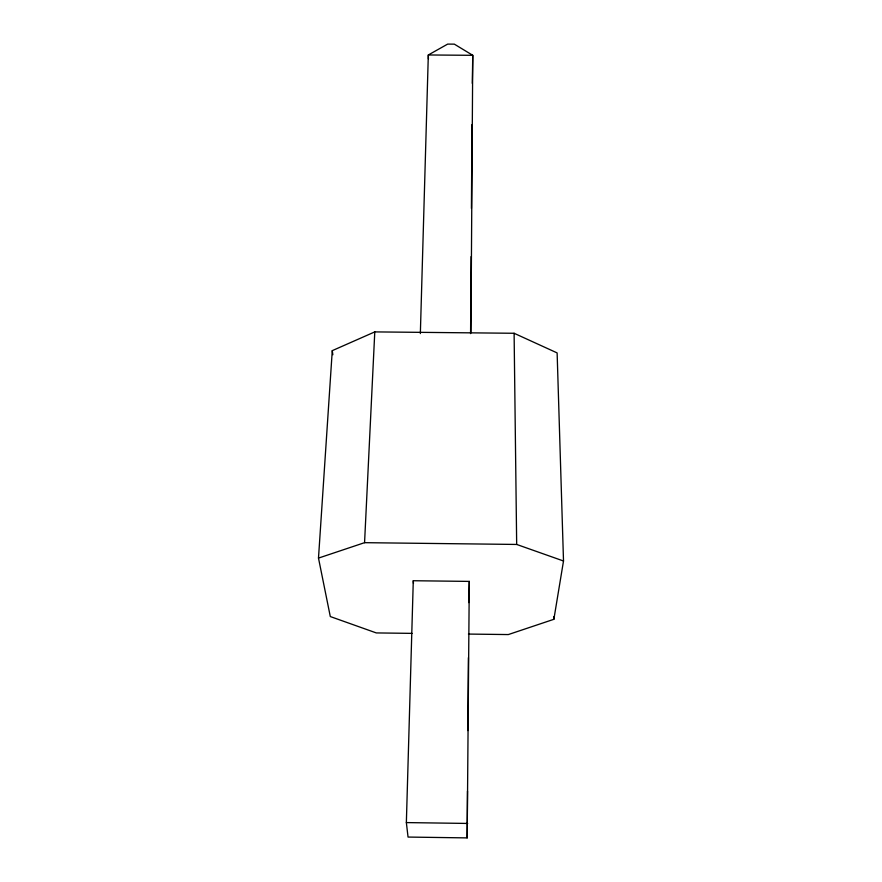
<?xml version="1.0" encoding="UTF-8"?>
<svg xmlns="http://www.w3.org/2000/svg" width="882" height="882" viewBox="0 0 882 882"><rect width="100%" height="100%" fill="white"/><g stroke="black" fill="none" stroke-linecap="round" stroke-linejoin="round"><path stroke-width="1.32" d="M467.173 837.9L469.29 581.403L413.283 580.731L406.359 822.586L408.046 837.062L467.173 837.9L467.493 791.11M467.901 730.572L468.397 657.641M470.58 333.605L471.109 256.585M471.429 208.45L471.991 124.56M470.933 332.701L472.763 55.312L454.329 44.144L447.67 44.1L428.321 54.971L420.35 333.572M472.3 83.382L472.763 55.312L428.321 54.971L428.409 58.984M468.772 602.593L469.29 581.403M412.048 633.375L376.294 632.923L330.298 616.551L318.49 558.097L364.564 542.673L374.784 331.897L514.107 333.275L557.126 352.91L563.51 560.996L553.863 619.307L508.319 634.566L468.441 634.07M318.49 558.097L332.271 350.65L374.784 331.897M364.564 542.673L516.676 544.448L563.51 560.996M406.359 822.586L467.692 823.446M332.271 350.65L332.845 354.74M413.283 580.731L413.449 583.377M553.786 616.573L553.863 619.307M514.107 333.275L516.676 544.448"/></g></svg>
